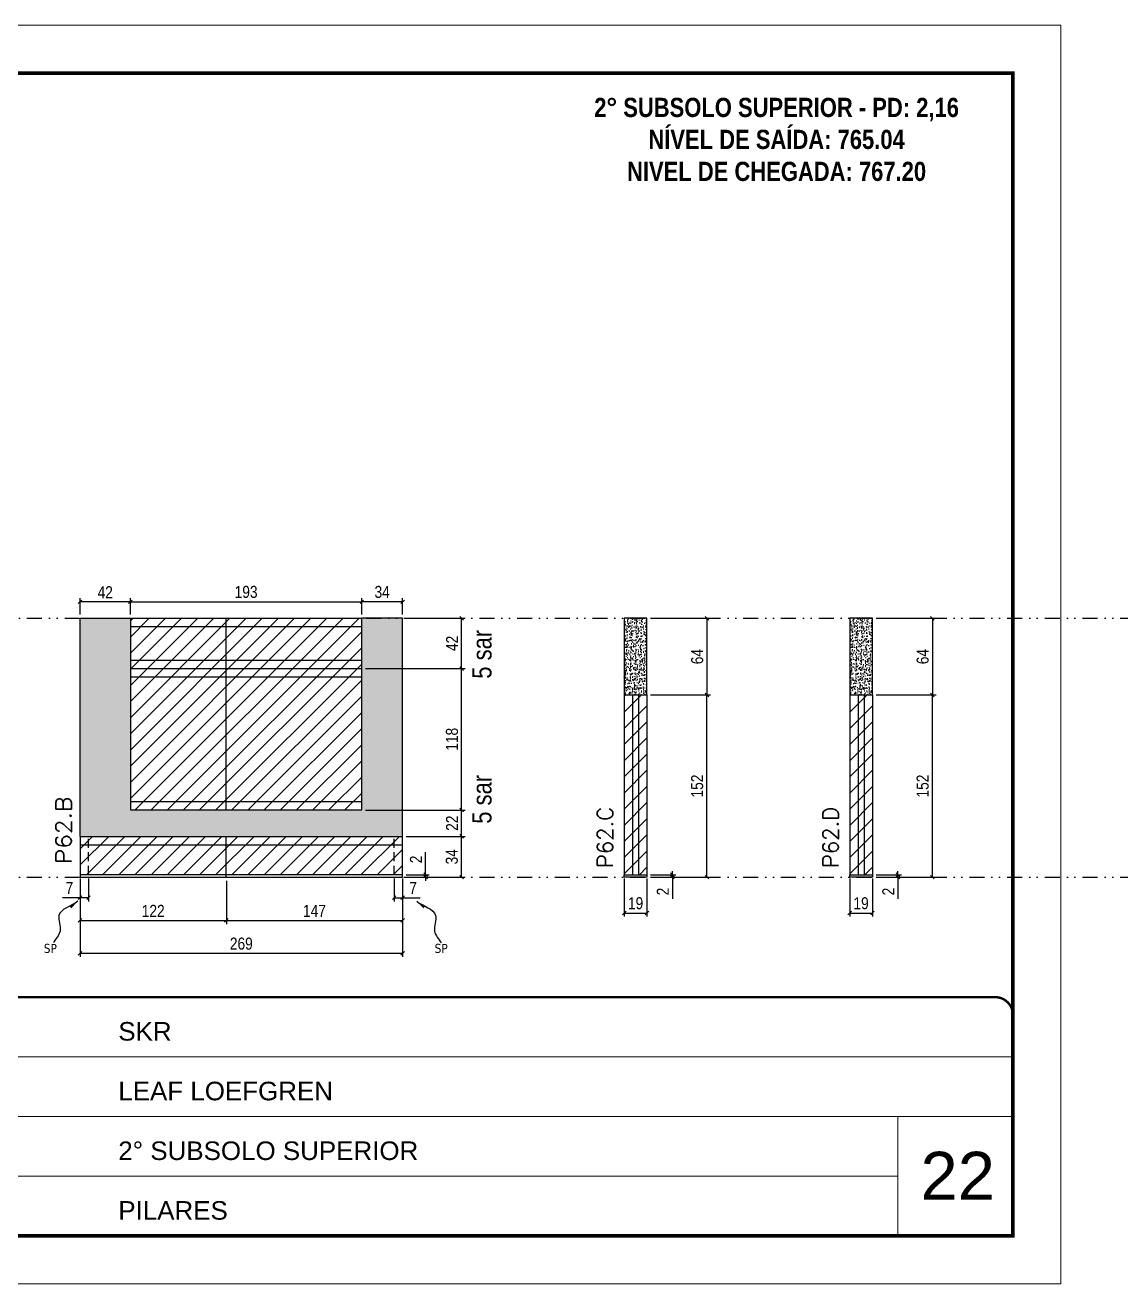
# Model space of a CAD drawing. Extents: x 13741 to 27878, y -21631 to 6985.
# Drawn here: x 16633 to 17547, y 192 to 1242 of the extents above; entities that cross this region are included whole.
import ezdxf

# ---------------------------------------------------------------- set-up
doc = ezdxf.new("R2010")
doc.units = 0
for name, pattern in [('CONTINUO', [0]), ('DASHED', [0.75, 0.5, -0.25]), ('DIVIDE2', [0.625, 0.25, -0.125, 0, -0.125, 0, -0.125]), ('HIDDEN', [0.375, 0.25, -0.125])]:
    doc.linetypes.add(name, pattern=pattern)
for name, color, linetype, lineweight in [('CARIMBO', 255, 'Continuous', 9), ('Folhas', 255, 'Continuous', 9), ('Hachura', 251, 'Continuous', 9), ('SARRAFO DE PRESSAO', 251, 'DASHED', 9), ('Texto Seção', 7, 'Continuous', 15)]:
    doc.layers.add(name, color=color, linetype=linetype, lineweight=lineweight)
for name, color, linetype in [('COTA', 241, 'Continuous'), ('NOMENCLATURA', 7, 'Continuous'), ('Nível', 160, 'Continuous'), ('Painéis', 200, 'Continuous'), ('SARR_2.2x7', 40, 'Continuous'), ('Sarrafo de Pressão', 42, 'HIDDEN'), ('texto', 7, 'Continuous')]:
    doc.layers.add(name, color=color, linetype=linetype)
doc.styles.add('ARIAL', font='arial.ttf')
doc.styles.add('ARIAL_NARROW', font='ARIALN.TTF', dxfattribs={"height": 0.2})
doc.styles.add('COTA TECNICA', font='techl___.ttf', dxfattribs={"height": 10})
doc.styles.add('COTA TECNICA-50', font='techl___.ttf', dxfattribs={"height": 10})
doc.styles.add('REGUA-120', font='ROMANS.shx', dxfattribs={"height": 15})
doc.styles.add('ROMANC', font='techb___.ttf', dxfattribs={"height": 2.5})
doc.styles.get("Standard").update_dxf_attribs({"font": 'arial.ttf'})
doc.styles.add('Tecnologia', font='')
doc.styles.get('Tecnologia').set_extended_font_data('Forgotten Futurist')
doc.dimstyles.new('COTA PAINEL-50', dxfattribs={"dimtxt": 10, "dimasz": 3, "dimexe": 3, "dimexo": 3, "dimgap": 3, "dimtad": 1, "dimdec": 1, "dimzin": 12, "dimdsep": 46, "dimtxsty": 'COTA TECNICA-50', "dimblk1": 'OBLIQUE', "dimblk2": 'OBLIQUE', "dimsah": 1, "dimcen": 0.9, "dimclrd": 4, "dimclre": 4, "dimclrt": 240, "dimadec": 1, "dimazin": 3, "dimtfac": 1, "dimtdec": 1, "dimtmove": 0, "dimatfit": 3, "dimfxl": 1, "dimtolj": 1, "dimtzin": 12, "dimarcsym": 0})
doc.dimstyles.new('PAINEL', dxfattribs={"dimtxt": 10, "dimasz": 3, "dimexe": 3, "dimexo": 3, "dimgap": 3, "dimtad": 1, "dimdec": 1, "dimzin": 12, "dimdsep": 46, "dimtxsty": 'COTA TECNICA', "dimblk1": 'OBLIQUE', "dimblk2": 'OBLIQUE', "dimsah": 1, "dimcen": 0.9, "dimclrd": 4, "dimclre": 4, "dimclrt": 240, "dimadec": 1, "dimazin": 3, "dimtfac": 1, "dimtdec": 1, "dimtmove": 0, "dimatfit": 3, "dimfxl": 1, "dimtolj": 1, "dimtzin": 12, "dimarcsym": 0})
doc.dimstyles.get("Standard").update_dxf_attribs({"dimtxt": 0.18, "dimasz": 0.18, "dimexe": 0.18, "dimexo": 0.0625, "dimgap": 0.09, "dimtad": 0, "dimtih": 1, "dimtoh": 1, "dimdec": 4, "dimzin": 0, "dimdsep": 46, "dimtxsty": 'Standard', "dimcen": 0.09, "dimadec": 0, "dimazin": 0, "dimtfac": 1, "dimtdec": 4, "dimtofl": 0, "dimtmove": 0, "dimatfit": 3, "dimfxl": 1, "dimtolj": 1, "dimtzin": 0, "dimarcsym": 0})

# ---------------------------------------------------------------- blocks, each defined once
blk = doc.blocks.new('9999999999')
at = {"color": 30, "linetype": 'CONTINUO'}
for p, q in [((98564.6, 34230.2), (98564.6, 34429.4)), ((98564.6, 34379.6), (99584, 34379.6)), ((98564.6, 34329.8), (99488, 34329.8)), ((99584, 34329.8), (99488, 34329.8)), ((99488, 34329.8), (99488, 34230.2)), ((98564.6, 34280), (99488, 34280))]:
    blk.add_line(p, q, dxfattribs=at)
at = {"color": 30, "linetype": 'CONTINUO', "const_width": 2}
blk.add_lwpolyline([(99584, 34230.2), (99584, 34414.4, 0.414214), (99569, 34429.4), (98229, 34429.4, 0.414214), (98214, 34414.4), (98214, 34245.2, 0.414214), (98229, 34230.2), (99584, 34230.2)], format="xyb", dxfattribs=at)
at = {"layer": 'Folhas'}
blk.add_lwpolyline([(98139, 34190.2), (99624, 34190.2), (99624, 35240.2), (98139, 35240.2)], close=True, dxfattribs=at)
at = {"layer": 'Folhas', "color": 30, "const_width": 3}
blk.add_lwpolyline([(98214, 34230.2), (99584, 34230.2), (99584, 35200.2), (98214, 35200.2)], close=True, dxfattribs=at)
at = {"color": 7, "linetype": 'Continuous', "ltscale": 5, "style": 'ARIAL'}
for s, height, p in [('SKR', 15.48, (98837.7, 34393.1)), ('LEAF LOEFGREN', 15.483, (98837.7, 34343.3)), ('2° SUBSOLO SUPERIOR', 15.483, (98837.7, 34293.5)), ('NOVA SISTEMAS CONSTRUTIVOS', 11.059, (98263.2, 34267.2)), ('PILARES', 15.48, (98837.7, 34243.7))]:
    blk.add_text(s, height=height, dxfattribs=at).set_placement(p)
at = {"layer": 'Folhas', "color": 7, "style": 'Tecnologia', "width": 1.5}
for s, p in [('CLIENTE:', (98573.7, 34397.2)), ('OBRA:', (98573.7, 34347.3)), ('PAVIMENTO:', (98573.7, 34297.5)), ('PROJETO:', (98573.7, 34247.7))]:
    blk.add_text(s, height=14, dxfattribs=at).set_placement(p)
blk = doc.blocks.new('_Oblique')
at = {"color": 0, "linetype": 'ByBlock', "lineweight": -2}
blk.add_line((-0.5, -0.5), (0.5, 0.5), dxfattribs=at)
blk = doc.blocks.new('*D1343')
at = {"layer": 'COTA', "color": 4, "lineweight": -2, "transparency": 16777216}
for p, q in [((16678.8, 530.1), (16678.8, 464.5)), ((16947.8, 530.1), (16947.8, 464.5)), ((16947.8, 467.5), (16678.8, 467.5))]:
    blk.add_line(p, q, dxfattribs=at)
at = {"layer": 'Defpoints', "color": 0, "transparency": 16777216}
for p in [(16678.8, 533.1), (16947.8, 533.1), (16678.8, 467.5)]:
    blk.add_point(p, dxfattribs=at)
at = {"layer": 'COTA', "color": 4, "lineweight": -2, "transparency": 16777216, "xscale": 3, "yscale": 3, "zscale": 3, "rotation": 180}
blk.add_blockref('_Oblique', (16678.8, 467.5), dxfattribs=at)
at = {"layer": 'COTA', "color": 4, "lineweight": -2, "transparency": 16777216, "xscale": 3, "yscale": 3, "zscale": 3}
blk.add_blockref('_Oblique', (16947.8, 467.5), dxfattribs=at)
at = {"layer": 'COTA', "color": 240, "transparency": 16777216, "insert": (16813.3, 475.6), "char_height": 10, "attachment_point": 5, "style": 'COTA TECNICA'}
blk.add_mtext('\\A1;269', dxfattribs=at)
blk = doc.blocks.new('*D1344')
at = {"layer": 'COTA', "color": 4, "lineweight": -2, "transparency": 16777216}
for p, q in [((16940.8, 530.1), (16940.8, 510.9)), ((16947.8, 528.1), (16947.8, 510.9)), ((16940.8, 513.9), (16947.8, 513.9)), ((16947.8, 513.9), (16962.5, 513.9))]:
    blk.add_line(p, q, dxfattribs=at)
at = {"layer": 'Defpoints', "color": 0, "transparency": 16777216}
for p in [(16940.8, 533.1), (16947.8, 531.1), (16947.8, 513.9)]:
    blk.add_point(p, dxfattribs=at)
at = {"layer": 'COTA', "color": 4, "lineweight": -2, "transparency": 16777216, "xscale": 3, "yscale": 3, "zscale": 3, "rotation": 180}
blk.add_blockref('_Oblique', (16940.8, 513.9), dxfattribs=at)
at = {"layer": 'COTA', "color": 4, "lineweight": -2, "transparency": 16777216, "xscale": 3, "yscale": 3, "zscale": 3}
blk.add_blockref('_Oblique', (16947.8, 513.9), dxfattribs=at)
at = {"layer": 'COTA', "color": 240, "transparency": 16777216, "insert": (16956.6, 522), "char_height": 10, "attachment_point": 5, "style": 'COTA TECNICA-50'}
blk.add_mtext('\\A1;7', dxfattribs=at)
blk = doc.blocks.new('*D1345')
at = {"layer": 'COTA', "color": 4, "lineweight": -2, "transparency": 16777216}
for p, q in [((16678.8, 528.1), (16678.8, 510.9)), ((16685.8, 530.1), (16685.8, 510.9)), ((16678.8, 513.9), (16664, 513.9)), ((16685.8, 513.9), (16678.8, 513.9))]:
    blk.add_line(p, q, dxfattribs=at)
at = {"layer": 'Defpoints', "color": 0, "transparency": 16777216}
for p in [(16678.8, 531.1), (16685.8, 533.1), (16678.8, 513.9)]:
    blk.add_point(p, dxfattribs=at)
at = {"layer": 'COTA', "color": 4, "lineweight": -2, "transparency": 16777216, "xscale": 3, "yscale": 3, "zscale": 3, "rotation": 180}
blk.add_blockref('_Oblique', (16678.8, 513.9), dxfattribs=at)
at = {"layer": 'COTA', "color": 4, "lineweight": -2, "transparency": 16777216, "xscale": 3, "yscale": 3, "zscale": 3}
blk.add_blockref('_Oblique', (16685.8, 513.9), dxfattribs=at)
at = {"layer": 'COTA', "color": 240, "transparency": 16777216, "insert": (16669.9, 522), "char_height": 10, "attachment_point": 5, "style": 'COTA TECNICA-50'}
blk.add_mtext('\\A1;7', dxfattribs=at)
blk = doc.blocks.new('*D1346')
at = {"layer": 'COTA', "color": 4, "lineweight": -2, "transparency": 16777216}
for p, q in [((16967, 533.1), (16967, 551.9)), ((16950.8, 533.1), (16970, 533.1)), ((16950.8, 531.1), (16970, 531.1)), ((16967, 531.1), (16967, 533.1)), ((16967, 531.1), (16967, 528.1))]:
    blk.add_line(p, q, dxfattribs=at)
at = {"layer": 'Defpoints', "color": 0, "transparency": 16777216}
for p in [(16947.8, 533.1), (16947.8, 531.1), (16967, 531.1)]:
    blk.add_point(p, dxfattribs=at)
at = {"layer": 'COTA', "color": 4, "lineweight": -2, "transparency": 16777216, "xscale": 3, "yscale": 3, "zscale": 3}
for p, rotation in [((16967, 533.1), 270), ((16967, 531.1), 90)]:
    blk.add_blockref('_Oblique', p, dxfattribs=dict(at, rotation=rotation))
at = {"layer": 'COTA', "color": 240, "transparency": 16777216, "insert": (16959, 545.9), "char_height": 10, "attachment_point": 5, "rotation": 90, "style": 'COTA TECNICA-50'}
blk.add_mtext('\\A1;2', dxfattribs=at)
blk = doc.blocks.new('*D1351')
at = {"layer": 'COTA', "color": 4, "linetype": 'ByBlock', "lineweight": -2, "transparency": 16777216}
for p, q in [((16950.8, 565.1), (17000.1, 565.1)), ((16997.1, 531.1), (16997.1, 565.1)), ((16950.8, 531.1), (17000.1, 531.1))]:
    blk.add_line(p, q, dxfattribs=at)
at = {"layer": 'Defpoints', "color": 0, "linetype": 'ByBlock', "transparency": 16777216}
for p in [(16947.8, 565.1), (16997.1, 565.1), (16947.8, 531.1)]:
    blk.add_point(p, dxfattribs=at)
at = {"layer": 'COTA', "color": 4, "linetype": 'ByBlock', "lineweight": -2, "transparency": 16777216, "xscale": 3, "yscale": 3, "zscale": 3}
for p, rotation in [((16997.1, 565.1), 90), ((16997.1, 531.1), 270)]:
    blk.add_blockref('_Oblique', p, dxfattribs=dict(at, rotation=rotation))
at = {"layer": 'COTA', "color": 240, "linetype": 'ByBlock', "transparency": 16777216, "insert": (16988.9, 548.1), "char_height": 10, "attachment_point": 5, "rotation": 90, "style": 'COTA TECNICA'}
blk.add_mtext('\\A1;34', dxfattribs=at)
blk = doc.blocks.new('*D1352')
at = {"layer": 'COTA', "color": 4, "lineweight": -2, "transparency": 16777216}
for p, q in [((16800.8, 528.1), (16800.8, 492)), ((16947.8, 528.1), (16947.8, 492)), ((16800.8, 495), (16947.8, 495))]:
    blk.add_line(p, q, dxfattribs=at)
at = {"layer": 'Defpoints', "color": 0, "transparency": 16777216}
for p in [(16800.8, 531.1), (16947.8, 531.1), (16947.8, 495)]:
    blk.add_point(p, dxfattribs=at)
at = {"layer": 'COTA', "color": 4, "lineweight": -2, "transparency": 16777216, "xscale": 3, "yscale": 3, "zscale": 3, "rotation": 180}
blk.add_blockref('_Oblique', (16800.8, 495), dxfattribs=at)
at = {"layer": 'COTA', "color": 4, "lineweight": -2, "transparency": 16777216, "xscale": 3, "yscale": 3, "zscale": 3}
blk.add_blockref('_Oblique', (16947.8, 495), dxfattribs=at)
at = {"layer": 'COTA', "color": 240, "transparency": 16777216, "insert": (16874.3, 503), "char_height": 10, "attachment_point": 5, "style": 'COTA TECNICA'}
blk.add_mtext('\\A1;147', dxfattribs=at)
blk = doc.blocks.new('*D1353')
at = {"layer": 'COTA', "color": 4, "lineweight": -2, "transparency": 16777216}
for p, q in [((16678.8, 528.1), (16678.8, 492)), ((16800.8, 528.1), (16800.8, 492)), ((16678.8, 495), (16800.8, 495))]:
    blk.add_line(p, q, dxfattribs=at)
at = {"layer": 'Defpoints', "color": 0, "transparency": 16777216}
for p in [(16678.8, 531.1), (16800.8, 531.1), (16800.8, 495)]:
    blk.add_point(p, dxfattribs=at)
at = {"layer": 'COTA', "color": 4, "lineweight": -2, "transparency": 16777216, "xscale": 3, "yscale": 3, "zscale": 3, "rotation": 180}
blk.add_blockref('_Oblique', (16678.8, 495), dxfattribs=at)
at = {"layer": 'COTA', "color": 4, "lineweight": -2, "transparency": 16777216, "xscale": 3, "yscale": 3, "zscale": 3}
blk.add_blockref('_Oblique', (16800.8, 495), dxfattribs=at)
at = {"layer": 'COTA', "color": 240, "transparency": 16777216, "insert": (16739.8, 503), "char_height": 10, "attachment_point": 5, "style": 'COTA TECNICA'}
blk.add_mtext('\\A1;122', dxfattribs=at)
blk = doc.blocks.new('*D1359')
at = {"layer": 'COTA', "color": 4, "lineweight": -2, "transparency": 16777216}
for p, q in [((16916.8, 587.1), (17000.1, 587.1)), ((16997.1, 565.1), (16997.1, 587.1)), ((16950.8, 565.1), (17000.1, 565.1))]:
    blk.add_line(p, q, dxfattribs=at)
at = {"layer": 'Defpoints', "color": 0, "transparency": 16777216}
for p in [(16913.8, 587.1), (16997.1, 587.1), (16947.8, 565.1)]:
    blk.add_point(p, dxfattribs=at)
at = {"layer": 'COTA', "color": 4, "lineweight": -2, "transparency": 16777216, "xscale": 3, "yscale": 3, "zscale": 3}
for p, rotation in [((16997.1, 587.1), 90), ((16997.1, 565.1), 270)]:
    blk.add_blockref('_Oblique', p, dxfattribs=dict(at, rotation=rotation))
at = {"layer": 'COTA', "color": 240, "transparency": 16777216, "insert": (16989.1, 576.1), "char_height": 10, "attachment_point": 5, "rotation": 90, "style": 'COTA TECNICA'}
blk.add_mtext('\\A1;22', dxfattribs=at)
blk = doc.blocks.new('*D1360')
at = {"layer": 'COTA', "color": 4, "lineweight": -2, "transparency": 16777216}
for p, q in [((16916.8, 705.1), (17000.1, 705.1)), ((16997.1, 587.1), (16997.1, 705.1)), ((16916.8, 587.1), (17000.1, 587.1))]:
    blk.add_line(p, q, dxfattribs=at)
at = {"layer": 'Defpoints', "color": 0, "transparency": 16777216}
for p in [(16913.8, 705.1), (16997.1, 705.1), (16913.8, 587.1)]:
    blk.add_point(p, dxfattribs=at)
at = {"layer": 'COTA', "color": 4, "lineweight": -2, "transparency": 16777216, "xscale": 3, "yscale": 3, "zscale": 3}
for p, rotation in [((16997.1, 705.1), 90), ((16997.1, 587.1), 270)]:
    blk.add_blockref('_Oblique', p, dxfattribs=dict(at, rotation=rotation))
at = {"layer": 'COTA', "color": 240, "transparency": 16777216, "insert": (16989, 646.1), "char_height": 10, "attachment_point": 5, "rotation": 90, "style": 'COTA TECNICA'}
blk.add_mtext('\\A1;118', dxfattribs=at)
blk = doc.blocks.new('*D1361')
at = {"layer": 'COTA', "color": 4, "lineweight": -2, "transparency": 16777216}
for p, q in [((16950.8, 747.1), (17000.1, 747.1)), ((16997.1, 705.1), (16997.1, 747.1)), ((16916.8, 705.1), (17000.1, 705.1))]:
    blk.add_line(p, q, dxfattribs=at)
at = {"layer": 'Defpoints', "color": 0, "transparency": 16777216}
for p in [(16947.8, 747.1), (16997.1, 747.1), (16913.8, 705.1)]:
    blk.add_point(p, dxfattribs=at)
at = {"layer": 'COTA', "color": 4, "lineweight": -2, "transparency": 16777216, "xscale": 3, "yscale": 3, "zscale": 3}
for p, rotation in [((16997.1, 747.1), 90), ((16997.1, 705.1), 270)]:
    blk.add_blockref('_Oblique', p, dxfattribs=dict(at, rotation=rotation))
at = {"layer": 'COTA', "color": 240, "transparency": 16777216, "insert": (16989.1, 726.1), "char_height": 10, "attachment_point": 5, "rotation": 90, "style": 'COTA TECNICA'}
blk.add_mtext('\\A1;42', dxfattribs=at)
blk = doc.blocks.new('*D1362')
at = {"layer": 'COTA', "color": 4, "lineweight": -2, "transparency": 16777216}
for p, q in [((16678.8, 750.1), (16678.8, 763.8)), ((16720.8, 760.8), (16678.8, 760.8)), ((16720.8, 750.1), (16720.8, 763.8))]:
    blk.add_line(p, q, dxfattribs=at)
at = {"layer": 'Defpoints', "color": 0, "transparency": 16777216}
for p in [(16678.8, 760.8), (16678.8, 747.1), (16720.8, 747.1)]:
    blk.add_point(p, dxfattribs=at)
at = {"layer": 'COTA', "color": 4, "lineweight": -2, "transparency": 16777216, "xscale": 3, "yscale": 3, "zscale": 3, "rotation": 180}
blk.add_blockref('_Oblique', (16678.8, 760.8), dxfattribs=at)
at = {"layer": 'COTA', "color": 4, "lineweight": -2, "transparency": 16777216, "xscale": 3, "yscale": 3, "zscale": 3}
blk.add_blockref('_Oblique', (16720.8, 760.8), dxfattribs=at)
at = {"layer": 'COTA', "color": 240, "transparency": 16777216, "insert": (16699.8, 768.8), "char_height": 10, "attachment_point": 5, "style": 'COTA TECNICA'}
blk.add_mtext('\\A1;42', dxfattribs=at)
blk = doc.blocks.new('*D1363')
at = {"layer": 'COTA', "color": 4, "lineweight": -2, "transparency": 16777216}
for p, q in [((16720.8, 750.1), (16720.8, 763.8)), ((16720.8, 760.8), (16913.8, 760.8)), ((16913.8, 750.1), (16913.8, 763.8))]:
    blk.add_line(p, q, dxfattribs=at)
at = {"layer": 'Defpoints', "color": 0, "transparency": 16777216}
for p in [(16913.8, 760.8), (16720.8, 747.1), (16913.8, 747.1)]:
    blk.add_point(p, dxfattribs=at)
at = {"layer": 'COTA', "color": 4, "lineweight": -2, "transparency": 16777216, "xscale": 3, "yscale": 3, "zscale": 3, "rotation": 180}
blk.add_blockref('_Oblique', (16720.8, 760.8), dxfattribs=at)
at = {"layer": 'COTA', "color": 4, "lineweight": -2, "transparency": 16777216, "xscale": 3, "yscale": 3, "zscale": 3}
blk.add_blockref('_Oblique', (16913.8, 760.8), dxfattribs=at)
at = {"layer": 'COTA', "color": 240, "transparency": 16777216, "insert": (16817.3, 769), "char_height": 10, "attachment_point": 5, "style": 'COTA TECNICA'}
blk.add_mtext('\\A1;193', dxfattribs=at)
blk = doc.blocks.new('*D1364')
at = {"layer": 'COTA', "color": 4, "lineweight": -2, "transparency": 16777216}
for p, q in [((16913.8, 750.1), (16913.8, 763.8)), ((16947.8, 760.8), (16913.8, 760.8)), ((16947.8, 750.1), (16947.8, 763.8))]:
    blk.add_line(p, q, dxfattribs=at)
at = {"layer": 'Defpoints', "color": 0, "transparency": 16777216}
for p in [(16913.8, 760.8), (16913.8, 747.1), (16947.8, 747.1)]:
    blk.add_point(p, dxfattribs=at)
at = {"layer": 'COTA', "color": 4, "lineweight": -2, "transparency": 16777216, "xscale": 3, "yscale": 3, "zscale": 3, "rotation": 180}
blk.add_blockref('_Oblique', (16913.8, 760.8), dxfattribs=at)
at = {"layer": 'COTA', "color": 4, "lineweight": -2, "transparency": 16777216, "xscale": 3, "yscale": 3, "zscale": 3}
blk.add_blockref('_Oblique', (16947.8, 760.8), dxfattribs=at)
at = {"layer": 'COTA', "color": 240, "transparency": 16777216, "insert": (16930.8, 769), "char_height": 10, "attachment_point": 5, "style": 'COTA TECNICA'}
blk.add_mtext('\\A1;34', dxfattribs=at)
blk = doc.blocks.new('*D1365')
at = {"layer": 'COTA', "color": 4, "lineweight": -2, "transparency": 16777216}
for p, q in [((17132.7, 530.1), (17132.7, 498.2)), ((17151.7, 530.1), (17151.7, 498.2)), ((17132.7, 501.2), (17151.7, 501.2))]:
    blk.add_line(p, q, dxfattribs=at)
at = {"layer": 'Defpoints', "color": 0, "transparency": 16777216}
for p in [(17132.7, 533.1), (17151.7, 533.1), (17151.7, 501.2)]:
    blk.add_point(p, dxfattribs=at)
at = {"layer": 'COTA', "color": 4, "lineweight": -2, "transparency": 16777216, "xscale": 3, "yscale": 3, "zscale": 3, "rotation": 180}
blk.add_blockref('_Oblique', (17132.7, 501.2), dxfattribs=at)
at = {"layer": 'COTA', "color": 4, "lineweight": -2, "transparency": 16777216, "xscale": 3, "yscale": 3, "zscale": 3}
blk.add_blockref('_Oblique', (17151.7, 501.2), dxfattribs=at)
at = {"layer": 'COTA', "color": 240, "transparency": 16777216, "insert": (17142.2, 509.3), "char_height": 10, "attachment_point": 5, "style": 'COTA TECNICA'}
blk.add_mtext('\\A1;19', dxfattribs=at)
blk = doc.blocks.new('*D1366')
at = {"layer": 'COTA', "color": 4, "lineweight": -2, "transparency": 16777216}
for p, q in [((17172.9, 533.1), (17172.9, 536.1)), ((17154.7, 533.1), (17175.9, 533.1)), ((17154.7, 531.1), (17175.9, 531.1)), ((17172.9, 533.1), (17172.9, 531.1)), ((17172.9, 531.1), (17172.9, 513))]:
    blk.add_line(p, q, dxfattribs=at)
at = {"layer": 'Defpoints', "color": 0, "transparency": 16777216}
for p in [(17151.7, 533.1), (17151.7, 531.1), (17172.9, 533.1)]:
    blk.add_point(p, dxfattribs=at)
at = {"layer": 'COTA', "color": 4, "lineweight": -2, "transparency": 16777216, "xscale": 3, "yscale": 3, "zscale": 3}
for p, rotation in [((17172.9, 533.1), 270), ((17172.9, 531.1), 90)]:
    blk.add_blockref('_Oblique', p, dxfattribs=dict(at, rotation=rotation))
at = {"layer": 'COTA', "color": 240, "transparency": 16777216, "insert": (17164.9, 519.1), "char_height": 10, "attachment_point": 5, "rotation": 90, "style": 'COTA TECNICA-50'}
blk.add_mtext('\\A1;2', dxfattribs=at)
blk = doc.blocks.new('*D1368')
at = {"layer": 'COTA', "color": 4, "linetype": 'ByBlock', "lineweight": -2, "transparency": 16777216}
for p, q in [((17154.7, 747.1), (17204.7, 747.1)), ((17201.7, 747.1), (17201.7, 683.1)), ((17154.7, 683.1), (17204.7, 683.1))]:
    blk.add_line(p, q, dxfattribs=at)
at = {"layer": 'Defpoints', "color": 0, "linetype": 'ByBlock', "transparency": 16777216}
for p in [(17151.7, 747.1), (17151.7, 683.1), (17201.7, 683.1)]:
    blk.add_point(p, dxfattribs=at)
at = {"layer": 'COTA', "color": 4, "linetype": 'ByBlock', "lineweight": -2, "transparency": 16777216, "xscale": 3, "yscale": 3, "zscale": 3}
for p, rotation in [((17201.7, 747.1), 90), ((17201.7, 683.1), 270)]:
    blk.add_blockref('_Oblique', p, dxfattribs=dict(at, rotation=rotation))
at = {"layer": 'COTA', "color": 240, "linetype": 'ByBlock', "transparency": 16777216, "insert": (17193.6, 715.1), "char_height": 10, "attachment_point": 5, "rotation": 90, "style": 'COTA TECNICA'}
blk.add_mtext('\\A1;64', dxfattribs=at)
blk = doc.blocks.new('*D1367')
at = {"layer": 'COTA', "color": 4, "lineweight": -2, "transparency": 16777216}
for p, q in [((17154.7, 683.1), (17204.7, 683.1)), ((17201.7, 531.1), (17201.7, 683.1)), ((17154.7, 531.1), (17204.7, 531.1))]:
    blk.add_line(p, q, dxfattribs=at)
at = {"layer": 'Defpoints', "color": 0, "transparency": 16777216}
for p in [(17151.7, 683.1), (17201.7, 683.1), (17151.7, 531.1)]:
    blk.add_point(p, dxfattribs=at)
at = {"layer": 'COTA', "color": 4, "lineweight": -2, "transparency": 16777216, "xscale": 3, "yscale": 3, "zscale": 3}
for p, rotation in [((17201.7, 683.1), 90), ((17201.7, 531.1), 270)]:
    blk.add_blockref('_Oblique', p, dxfattribs=dict(at, rotation=rotation))
at = {"layer": 'COTA', "color": 240, "transparency": 16777216, "insert": (17193.6, 607.1), "char_height": 10, "attachment_point": 5, "rotation": 90, "style": 'COTA TECNICA-50'}
blk.add_mtext('\\A1;152', dxfattribs=at)
blk = doc.blocks.new('*D1369')
at = {"layer": 'COTA', "color": 4, "lineweight": -2, "transparency": 16777216}
for p, q in [((17320.8, 530.1), (17320.8, 498.2)), ((17339.8, 530.1), (17339.8, 498.2)), ((17320.8, 501.2), (17339.8, 501.2))]:
    blk.add_line(p, q, dxfattribs=at)
at = {"layer": 'Defpoints', "color": 0, "transparency": 16777216}
for p in [(17320.8, 533.1), (17339.8, 533.1), (17339.8, 501.2)]:
    blk.add_point(p, dxfattribs=at)
at = {"layer": 'COTA', "color": 4, "lineweight": -2, "transparency": 16777216, "xscale": 3, "yscale": 3, "zscale": 3, "rotation": 180}
blk.add_blockref('_Oblique', (17320.8, 501.2), dxfattribs=at)
at = {"layer": 'COTA', "color": 4, "lineweight": -2, "transparency": 16777216, "xscale": 3, "yscale": 3, "zscale": 3}
blk.add_blockref('_Oblique', (17339.8, 501.2), dxfattribs=at)
at = {"layer": 'COTA', "color": 240, "transparency": 16777216, "insert": (17330.3, 509.3), "char_height": 10, "attachment_point": 5, "style": 'COTA TECNICA'}
blk.add_mtext('\\A1;19', dxfattribs=at)
blk = doc.blocks.new('*D1370')
at = {"layer": 'COTA', "color": 4, "lineweight": -2, "transparency": 16777216}
for p, q in [((17361, 533.1), (17361, 536.1)), ((17342.8, 533.1), (17364, 533.1)), ((17342.8, 531.1), (17364, 531.1)), ((17361, 533.1), (17361, 531.1)), ((17361, 531.1), (17361, 513))]:
    blk.add_line(p, q, dxfattribs=at)
at = {"layer": 'Defpoints', "color": 0, "transparency": 16777216}
for p in [(17339.8, 533.1), (17339.8, 531.1), (17361, 533.1)]:
    blk.add_point(p, dxfattribs=at)
at = {"layer": 'COTA', "color": 4, "lineweight": -2, "transparency": 16777216, "xscale": 3, "yscale": 3, "zscale": 3}
for p, rotation in [((17361, 533.1), 270), ((17361, 531.1), 90)]:
    blk.add_blockref('_Oblique', p, dxfattribs=dict(at, rotation=rotation))
at = {"layer": 'COTA', "color": 240, "transparency": 16777216, "insert": (17353, 519.1), "char_height": 10, "attachment_point": 5, "rotation": 90, "style": 'COTA TECNICA-50'}
blk.add_mtext('\\A1;2', dxfattribs=at)
blk = doc.blocks.new('*D1372')
at = {"layer": 'COTA', "color": 4, "linetype": 'ByBlock', "lineweight": -2, "transparency": 16777216}
for p, q in [((17342.8, 747.1), (17392.8, 747.1)), ((17389.8, 747.1), (17389.8, 683.1)), ((17342.8, 683.1), (17392.8, 683.1))]:
    blk.add_line(p, q, dxfattribs=at)
at = {"layer": 'Defpoints', "color": 0, "linetype": 'ByBlock', "transparency": 16777216}
for p in [(17339.8, 747.1), (17339.8, 683.1), (17389.8, 683.1)]:
    blk.add_point(p, dxfattribs=at)
at = {"layer": 'COTA', "color": 4, "linetype": 'ByBlock', "lineweight": -2, "transparency": 16777216, "xscale": 3, "yscale": 3, "zscale": 3}
for p, rotation in [((17389.8, 747.1), 90), ((17389.8, 683.1), 270)]:
    blk.add_blockref('_Oblique', p, dxfattribs=dict(at, rotation=rotation))
at = {"layer": 'COTA', "color": 240, "linetype": 'ByBlock', "transparency": 16777216, "insert": (17381.7, 715.1), "char_height": 10, "attachment_point": 5, "rotation": 90, "style": 'COTA TECNICA'}
blk.add_mtext('\\A1;64', dxfattribs=at)
blk = doc.blocks.new('*D1371')
at = {"layer": 'COTA', "color": 4, "lineweight": -2, "transparency": 16777216}
for p, q in [((17342.8, 683.1), (17392.8, 683.1)), ((17389.8, 531.1), (17389.8, 683.1)), ((17342.8, 531.1), (17392.8, 531.1))]:
    blk.add_line(p, q, dxfattribs=at)
at = {"layer": 'Defpoints', "color": 0, "transparency": 16777216}
for p in [(17339.8, 683.1), (17389.8, 683.1), (17339.8, 531.1)]:
    blk.add_point(p, dxfattribs=at)
at = {"layer": 'COTA', "color": 4, "lineweight": -2, "transparency": 16777216, "xscale": 3, "yscale": 3, "zscale": 3}
for p, rotation in [((17389.8, 683.1), 90), ((17389.8, 531.1), 270)]:
    blk.add_blockref('_Oblique', p, dxfattribs=dict(at, rotation=rotation))
at = {"layer": 'COTA', "color": 240, "transparency": 16777216, "insert": (17381.7, 607.1), "char_height": 10, "attachment_point": 5, "rotation": 90, "style": 'COTA TECNICA-50'}
blk.add_mtext('\\A1;152', dxfattribs=at)

msp = doc.modelspace()

# ---------------------------------------------------------------- hatches: boundary and pattern name
at = {"layer": 'COTA'}
h = msp.add_hatch(dxfattribs=at)
h.set_pattern_fill('AR-CONC', color=256, scale=0.03)
h.paths.add_polyline_path([(16913.77, 587.13), (16720.77, 587.13), (16720.77, 747.13), (16678.77, 747.13), (16678.77, 565.13), (16947.77, 565.13), (16947.77, 747.13), (16913.77, 747.13)])
h = msp.add_hatch(dxfattribs=at)
h.set_pattern_fill('AR-CONC', color=256, scale=0.03)
h.set_pattern_definition([(50, (1449.816, -3565.7253), (5.4655401, -0.4781726), [0.5715, -6.2865]), (355, (1449.816, -3565.7253), (-1.0573026, 5.7317054), [0.4572, -5.0292175]), (100.451445, (1450.2715, -3565.765), (4.4082374, 5.2535326), [0.4857003, -5.3427073]), (46.1842, (1449.816, -3564.201), (8.1323712, -1.2612698), [0.85725, -9.42975]), (96.63556, (1450.494, -3564.3064), (7.122124, 7.4227837), [0.7285507, -8.0140682]), (351.18415, (1449.816, -3564.201), (7.122124, 7.4227837), [0.685799, -7.543792]), (21, (1450.578, -3564.5823), (4.5484317, -3.067956), [0.5715, -6.2865]), (326, (1450.578, -3564.5823), (1.8540609, 5.525639), [0.4572, -5.0292]), (71.451445, (1450.957, -3564.838), (6.4024926, 2.457683), [0.4857003, -5.3426981]), (37.5, (1449.816, -3565.7253), (0.0926581, 2.53665117), [0, -4.96824, 0, -5.1054, 0, -5.04825]), (7.5, (1449.816, -3565.7253), (2.00458988, 3.00541724), [0, -2.91084, 0, -4.85394, 0, -1.92405]), (327.5, (1448.1168, -3565.7253), (4.06771786, -0.17186232), [0, -1.905, 0, -5.9436, 0, -7.8867]), (317.5, (1447.3548, -3565.7253), (4.44387544, 0.7627947), [0, -2.4765, 0, -3.94716, 0, -5.6007])])
h.paths.add_polyline_path([(17151.68, 747.13), (17132.68, 747.13), (17132.68, 683.13), (17151.68, 683.13)])
h = msp.add_hatch(dxfattribs=at)
h.set_pattern_fill('AR-CONC', color=256, scale=0.03)
h.set_pattern_definition([(50, (1637.9614, -3565.7253), (5.4655401, -0.4781726), [0.5715, -6.2865]), (355, (1637.9614, -3565.7253), (-1.0573026, 5.7317054), [0.4572, -5.0292175]), (100.451445, (1638.417, -3565.765), (4.4082374, 5.2535326), [0.4857003, -5.3427073]), (46.1842, (1637.9614, -3564.201), (8.1323712, -1.2612698), [0.85725, -9.42975]), (96.63556, (1638.639, -3564.3064), (7.122124, 7.4227837), [0.7285507, -8.0140682]), (351.18415, (1637.961, -3564.201), (7.122124, 7.4227837), [0.685799, -7.543792]), (21, (1638.7234, -3564.5823), (4.5484317, -3.067956), [0.5715, -6.2865]), (326, (1638.7234, -3564.5823), (1.8540609, 5.525639), [0.4572, -5.0292]), (71.451445, (1639.1024, -3564.838), (6.4024926, 2.457683), [0.4857003, -5.3426981]), (37.5, (1637.9614, -3565.7253), (0.0926581, 2.53665117), [0, -4.96824, 0, -5.1054, 0, -5.04825]), (7.5, (1637.9614, -3565.7253), (2.00458988, 3.00541724), [0, -2.91084, 0, -4.85394, 0, -1.92405]), (327.5, (1636.2621, -3565.7253), (4.06771786, -0.17186232), [0, -1.905, 0, -5.9436, 0, -7.8867]), (317.5, (1635.5, -3565.7253), (4.44387544, 0.7627947), [0, -2.4765, 0, -3.94716, 0, -5.6007])])
h.paths.add_polyline_path([(17339.83, 747.13), (17320.83, 747.13), (17320.83, 683.13), (17339.83, 683.13)])
at = {"layer": 'Hachura', "linetype": 'ByBlock'}
h = msp.add_hatch(dxfattribs=at)
h.set_pattern_fill('ANSI31', color=256, scale=3)
h.paths.add_polyline_path([(16720.77, 747.13), (16720.77, 705.13), (16800.77, 705.13), (16800.77, 747.13)])
h.paths.add_polyline_path([(16800.77, 747.13), (16800.77, 705.13), (16913.77, 705.13), (16913.77, 747.13)])
h.paths.add_polyline_path([(16913.77, 705.13), (16800.77, 705.13), (16800.77, 587.13), (16913.77, 587.13)])
h.paths.add_polyline_path([(16800.77, 705.13), (16720.77, 705.13), (16720.77, 587.13), (16800.77, 587.13)])
h.paths.add_polyline_path([(16800.77, 533.13), (16800.77, 565.13), (16678.77, 565.13), (16678.77, 533.13)])
h.paths.add_polyline_path([(16947.77, 533.13), (16947.77, 565.13), (16800.77, 565.13), (16800.77, 533.13)])
h = msp.add_hatch(dxfattribs=at)
h.set_pattern_fill('ANSI31', color=256, scale=3)
h.set_pattern_definition([(45, (-1549.423, -1148.575), (-6.735192, 6.735192), [])])
h.paths.add_polyline_path([(17151.68, 683.13), (17132.68, 683.13), (17132.68, 533.13), (17151.68, 533.13)])
h = msp.add_hatch(dxfattribs=at)
h.set_pattern_fill('ANSI31', color=256, scale=3)
h.set_pattern_definition([(45, (-1361.277, -1148.575), (-6.735192, 6.735192), [])])
h.paths.add_polyline_path([(17339.83, 683.13), (17320.83, 683.13), (17320.83, 533.13), (17339.83, 533.13)])

# ---------------------------------------------------------------- linework, layer by layer
at = {"layer": 'COTA'}
for p, q in [((16678.77, 565.13), (16678.77, 747.13)), ((16678.77, 747.13), (16720.77, 747.13)), ((16947.77, 747.13), (16913.77, 747.13)), ((16947.77, 565.13), (16947.77, 747.13))]:
    msp.add_line(p, q, dxfattribs=at)
at = {"layer": 'COTA', "linetype": 'ByBlock'}
for points in [[(17132.68, 683.13), (17151.68, 683.13), (17151.68, 747.13), (17132.68, 747.13)], [(17320.83, 683.13), (17339.83, 683.13), (17339.83, 747.13), (17320.83, 747.13)]]:
    msp.add_lwpolyline(points, close=True, dxfattribs=at)
at = {"layer": 'Nível', "color": 4, "linetype": 'DIVIDE2', "ltscale": 50}
for p, q in [((13741.09, 747.13), (21531.15, 747.13)), ((13741.09, 531.13), (21531.15, 531.13))]:
    msp.add_line(p, q, dxfattribs=at)
at = {"layer": 'Painéis'}
for p, q in [((16720.77, 747.13), (16913.77, 747.13)), ((16720.77, 747.13), (16720.77, 587.13)), ((16800.77, 587.13), (16800.77, 747.13)), ((16913.77, 587.13), (16913.77, 747.13)), ((16720.77, 705.13), (16913.77, 705.13)), ((17132.68, 683.13), (17132.68, 533.13)), ((17151.68, 683.13), (17151.68, 533.13)), ((17320.83, 683.13), (17320.83, 533.13)), ((17339.83, 683.13), (17339.83, 533.13)), ((16720.77, 587.13), (16913.77, 587.13)), ((16678.77, 565.13), (16947.77, 565.13)), ((16678.77, 565.13), (16678.77, 533.13)), ((16800.77, 531.13), (16800.77, 565.13)), ((16947.77, 533.13), (16947.77, 565.13)), ((17132.68, 533.13), (17151.68, 533.13)), ((17132.68, 533.13), (17151.68, 533.13)), ((17132.68, 531.13), (17132.68, 533.13)), ((17151.68, 531.13), (17132.68, 531.13)), ((17151.68, 533.13), (17151.68, 531.13)), ((17320.83, 533.13), (17339.83, 533.13)), ((17320.83, 533.13), (17339.83, 533.13)), ((17320.83, 531.13), (17320.83, 533.13)), ((17339.83, 531.13), (17320.83, 531.13)), ((17339.83, 533.13), (17339.83, 531.13))]:
    msp.add_line(p, q, dxfattribs=at)
msp.add_lwpolyline([(16947.77, 533.13), (16678.77, 533.13), (16678.77, 531.13), (16947.77, 531.13)], close=True, dxfattribs=at)
at = {"layer": 'SARR_2.2x7'}
for p, q in [((16720.77, 740.13), (16913.77, 740.13)), ((16720.77, 712.13), (16913.77, 712.13)), ((16720.77, 698.13), (16913.77, 698.13)), ((17139.68, 683.13), (17139.68, 533.13)), ((17144.68, 683.13), (17144.68, 533.13)), ((17327.83, 683.13), (17327.83, 533.13)), ((17332.83, 683.13), (17332.83, 533.13)), ((16720.77, 594.13), (16913.77, 594.13)), ((16678.77, 558.13), (16947.77, 558.13))]:
    msp.add_line(p, q, dxfattribs=at)
at = {"layer": 'Sarrafo de Pressão', "ltscale": 30}
for p, q in [((16685.77, 533.13), (16685.77, 565.13)), ((16940.77, 533.13), (16940.77, 565.13))]:
    msp.add_line(p, q, dxfattribs=at)

# ---------------------------------------------------------------- block references
at = {"layer": 'SARRAFO DE PRESSAO', "color": 6, "linetype": 'ByBlock'}
msp.add_blockref('9999999999', (-82127.01, -33998.35), dxfattribs=at)

# ---------------------------------------------------------------- texts
at = {"layer": 'CARIMBO', "style": 'ARIAL'}
msp.add_text('22', height=40, dxfattribs=at).set_placement((17379.83, 262))
at = {"layer": 'NOMENCLATURA', "style": 'ARIAL_NARROW'}
for p in [(17022.01, 696.65), (17022.01, 575.65)]:
    msp.add_text('5 sar', height=16, rotation=90, dxfattribs=at).set_placement(p)
at = {"layer": 'NOMENCLATURA', "color": 2, "insert": (17259.81, 1207.91), "char_height": 16, "attachment_point": 2, "style": 'ROMANC'}
msp.add_mtext_dynamic_manual_height_columns('\\P2° SUBSOLO SUPERIOR - PD: 2,16\\PNÍVEL DE SAÍDA: 765.04\\PNIVEL DE CHEGADA: 767.20', width=432.3511, gutter_width=1, heights=[0], dxfattribs=at)
at = {"layer": 'texto', "color": 0, "char_height": 7.5, "attachment_point": 5}
for insert in [(16653.99, 471.64), (16980.02, 471.64)]:
    msp.add_mtext('{\\fTahoma|b0|i0|c0|p34;\\C4;SP}', dxfattribs=dict(at, insert=insert))
at = {"layer": 'Texto Seção', "style": 'REGUA-120', "width": 1.1}
msp.add_text('P62.B', height=13, rotation=90, dxfattribs=at).set_placement((16671.52, 541.9))
at = {"layer": 'Texto Seção', "char_height": 13, "width": 370.6998, "attachment_point": 7, "rotation": 90, "style": 'REGUA-120'}
for s, insert in [('P62.C', (17123.23, 538.55)), ('P62.D', (17311.37, 538.55))]:
    msp.add_mtext(s, dxfattribs=dict(at, insert=insert))

# ---------------------------------------------------------------- dimensions: what is measured, and where the dimension line sits
at = {"layer": 'COTA'}
for base, p1, p2, dimstyle, picture, middle in [((16678.77, 760.77), (16720.77, 747.13), (16678.77, 747.13), 'PAINEL', '*D1362', (16699.77, 768.84)), ((16913.77, 760.77), (16720.77, 747.13), (16913.77, 747.13), 'PAINEL', '*D1363', (16817.27, 769.02)), ((16913.77, 760.77), (16947.77, 747.13), (16913.77, 747.13), 'PAINEL', '*D1364', (16930.77, 768.99)), ((16800.77, 494.96), (16678.77, 531.13), (16800.77, 531.13), 'PAINEL', '*D1353', (16739.77, 503.01)), ((16947.77, 513.89), (16940.77, 533.13), (16947.77, 531.13), 'COTA PAINEL-50', '*D1344', (16956.63, 521.97))]:
    dim = msp.add_linear_dim(base=base, p1=p1, p2=p2, dimstyle=dimstyle, dxfattribs=at)
    dim.commit()
    dim.dimension.update_dxf_attribs({"geometry": picture, "text_midpoint": middle})
for base, p1, p2, angle, dimstyle, picture, middle in [((16997.14, 747.13), (16913.77, 705.13), (16947.77, 747.13), 90, 'PAINEL', '*D1361', (16989.06, 726.13)), ((16997.14, 705.13), (16913.77, 587.13), (16913.77, 705.13), 90, 'PAINEL', '*D1360', (16989.04, 646.13)), ((17201.67, 683.13), (17151.68, 531.13), (17151.68, 683.13), 90, 'COTA PAINEL-50', '*D1367', (17193.56, 607.13)), ((17389.81, 683.13), (17339.83, 531.13), (17339.83, 683.13), 90, 'COTA PAINEL-50', '*D1371', (17381.71, 607.13)), ((16997.14, 587.13), (16947.77, 565.13), (16913.77, 587.13), 90, 'PAINEL', '*D1359', (16989.14, 576.13)), ((16678.77, 513.89), (16685.77, 533.13), (16678.77, 531.13), 180, 'COTA PAINEL-50', '*D1345', (16669.9, 521.97))]:
    dim = msp.add_linear_dim(base=base, p1=p1, p2=p2, angle=angle, dimstyle=dimstyle, dxfattribs=at)
    dim.commit()
    dim.dimension.update_dxf_attribs({"geometry": picture, "text_midpoint": middle})
at = {"layer": 'COTA', "linetype": 'ByBlock'}
for base, p1, p2, picture, middle in [((17201.67, 683.13), (17151.68, 747.13), (17151.68, 683.13), '*D1368', (17193.57, 715.13)), ((17389.81, 683.13), (17339.83, 747.13), (17339.83, 683.13), '*D1372', (17381.71, 715.13))]:
    dim = msp.add_linear_dim(base=base, p1=p1, p2=p2, angle=90, dimstyle='PAINEL', dxfattribs=at)
    dim.commit()
    dim.dimension.update_dxf_attribs({"geometry": picture, "text_midpoint": middle})
dim = msp.add_aligned_dim(p1=(16947.77, 531.13), p2=(16947.77, 565.13), distance=-49.37, dimstyle='PAINEL', dxfattribs=at)
dim.commit()
dim.dimension.update_dxf_attribs({"geometry": '*D1351', "text_midpoint": (16988.92, 548.13)})
at = {"layer": 'COTA'}
for base, p1, p2, picture, middle in [((16967.03, 531.13), (16947.77, 533.13), (16947.77, 531.13), '*D1346', (16967.03, 545.88)), ((17172.87, 533.13), (17151.68, 531.13), (17151.68, 533.13), '*D1366', (17172.87, 519.08)), ((17361.02, 533.13), (17339.83, 531.13), (17339.83, 533.13), '*D1370', (17361.02, 519.08))]:
    dim = msp.add_linear_dim(base=base, p1=p1, p2=p2, angle=90, dimstyle='COTA PAINEL-50', dxfattribs=at)
    dim.commit()
    dim.dimension.update_dxf_attribs({"geometry": picture, "text_midpoint": middle, "dimtype": 160})
dim = msp.add_linear_dim(base=(16678.77, 467.52), p1=(16947.77, 533.13), p2=(16678.77, 533.13), angle=180, dimstyle='PAINEL', override={"dimarcsym": 2}, dxfattribs=at)
dim.commit()
dim.dimension.update_dxf_attribs({"geometry": '*D1343', "text_midpoint": (16813.27, 475.65)})
for base, p1, p2, override, picture, middle in [((16947.77, 494.96), (16800.77, 531.13), (16947.77, 531.13), {"dimtmove": 1}, '*D1352', (16874.27, 503.03)), ((17151.68, 501.24), (17132.68, 533.13), (17151.68, 533.13), {"dimarcsym": 2}, '*D1365', (17142.18, 509.33)), ((17339.83, 501.24), (17320.83, 533.13), (17339.83, 533.13), {"dimarcsym": 2}, '*D1369', (17330.33, 509.33))]:
    dim = msp.add_linear_dim(base=base, p1=p1, p2=p2, dimstyle='PAINEL', override=override, dxfattribs=at)
    dim.commit()
    dim.dimension.update_dxf_attribs({"geometry": picture, "text_midpoint": middle})

# ---------------------------------------------------------------- leaders
at = {"layer": 'COTA', "path_type": 1}
for points in [[(16676.94, 510.95), (16661.15, 499.12), (16662.08, 486.11), (16656.53, 476.33)], [(16959.6, 510.95), (16975.38, 499.12), (16974.46, 486.11), (16980.01, 476.33)]]:
    msp.add_leader(points, dimstyle='Standard', override={"dimasz": 8}, dxfattribs=at)

doc.saveas('drawing.dxf')
